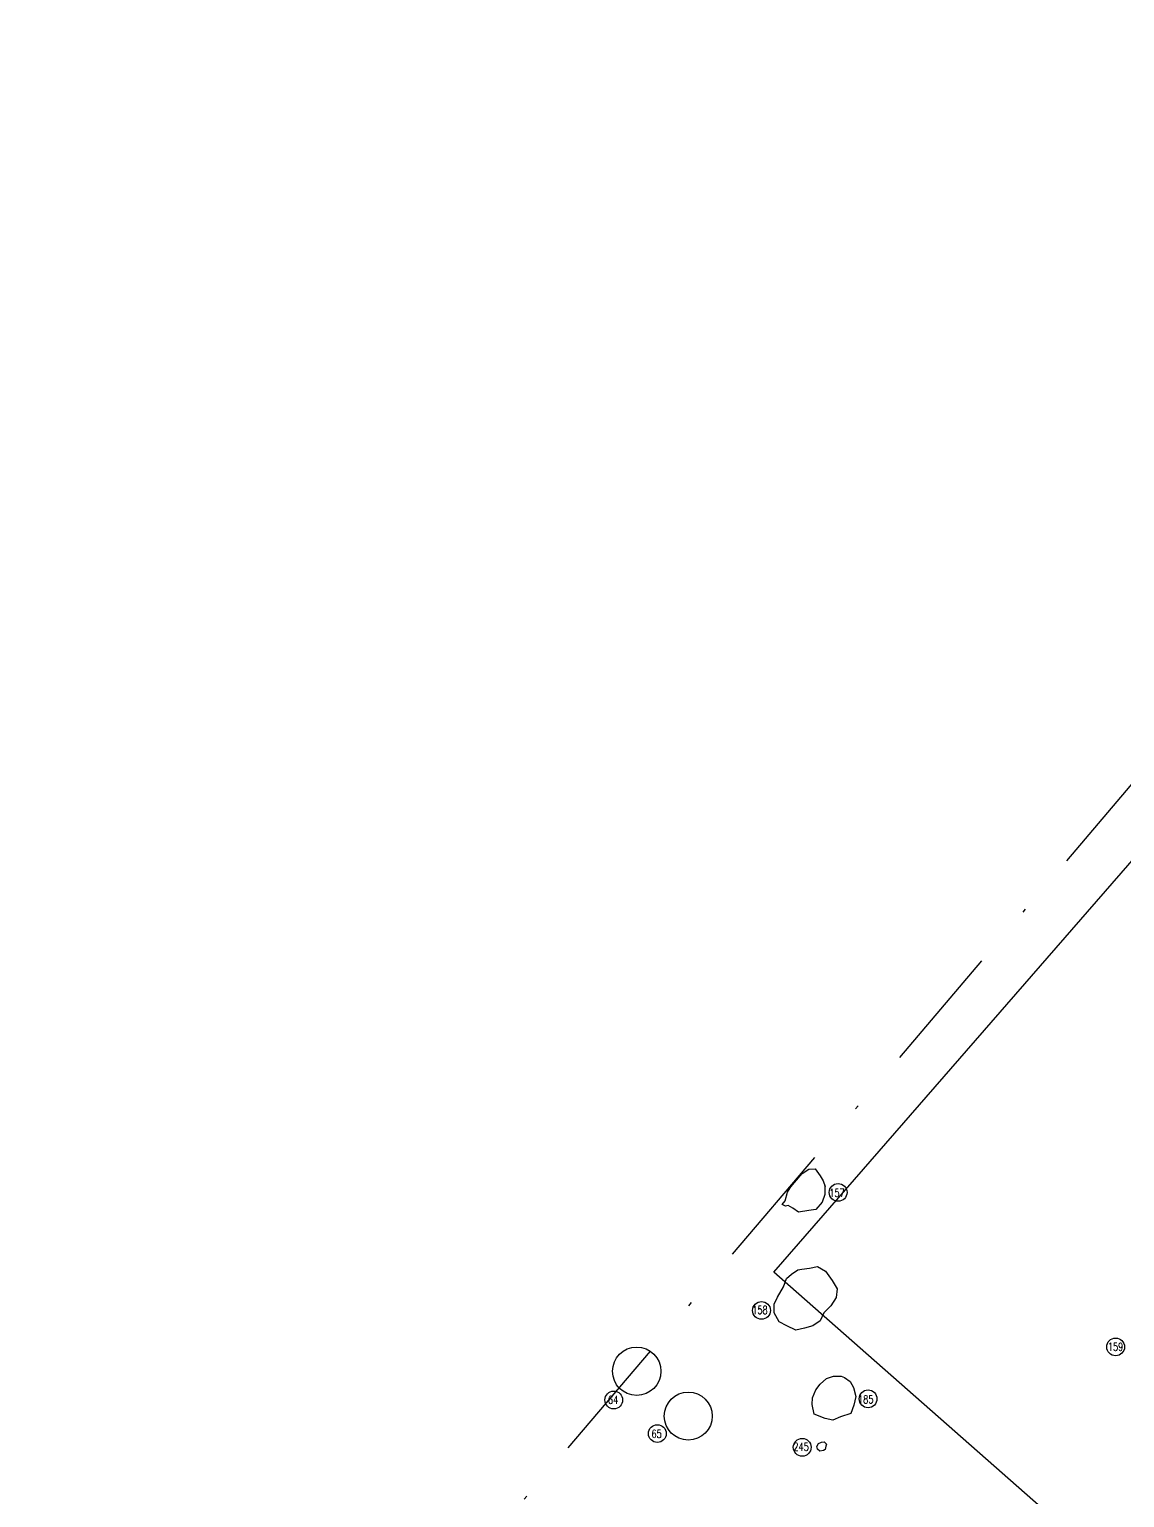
# Model space of a CAD drawing. Header units: millimetres. Extents: x -51 to 4462813, y 19 to 5794154.
# Drawn here: x 4462711.41 to 4462738.79, y 5794117.6 to 5794154.29 of the extents above; entities that cross this region are included whole.
import ezdxf

# ---------------------------------------------------------------- set-up
doc = ezdxf.new("R2010")
doc.units = ezdxf.units.MM
doc.linetypes.add('STRICHPUNKT', pattern=[25.4, 12.7, -6.35, 0, -6.35])
doc.linetypes.add('STRICHPUNKTX2', pattern=[50.8, 25.4, -12.7, 0, -12.7])
for name, color, linetype in [('Befunde', 7, 'Continuous'), ('Befundnummern', 7, 'Continuous'), ('Gebäudehallen', 150, 'Continuous'), ('Grabungsgrenze', 102, 'STRICHPUNKTX2')]:
    doc.layers.add(name, color=color, linetype=linetype)
doc.styles.add('ROMANS', font='ROMANS.shx', dxfattribs={"width": 0.75})

msp = doc.modelspace()

# ---------------------------------------------------------------- linework, layer by layer
at = {"layer": 'Befunde'}
for points in [[(4462731.307973014, 5794125.371765287, 51.91904729101562), (4462731.302973014, 5794125.373765287, 51.92504729101562), (4462731.298973014, 5794125.388765287, 51.92204729101562), (4462731.295973014, 5794125.174765286, 51.92604729101562), (4462731.229973014, 5794124.977765286, 51.93204729101562), (4462731.070973014, 5794124.794765286, 51.94904729101562), (4462730.894973014, 5794124.770765286, 51.96804729101563), (4462730.639973014, 5794124.732765287, 51.96304729101563), (4462730.495973014, 5794124.829765286, 51.94104729101562), (4462730.378973014, 5794124.895765286, 51.93104729101562), (4462730.315973015, 5794124.881765286, 51.93604729101562), (4462730.230973015, 5794124.924765286, 51.93804729101563), (4462730.307973014, 5794125.010765286, 51.93704729101562), (4462730.366973014, 5794125.230765286, 51.92404729101562), (4462730.446973014, 5794125.361765287, 51.92304729101563), (4462730.585973014, 5794125.531765287, 51.91504729101563), (4462730.729973014, 5794125.696765287, 51.91904729101562), (4462730.897973014, 5794125.801765286, 51.92704729101563), (4462731.054973014, 5794125.810765286, 51.92004729101563), (4462731.183973013, 5794125.639765286, 51.93304729101563), (4462731.257973014, 5794125.510765286, 51.93404729101562)], [(4462730.726973014, 5794123.302765287, 51.97704729101562), (4462730.917973015, 5794123.333765287, 51.96504729101562), (4462731.116973014, 5794123.371765287, 51.96404729101562), (4462731.317973014, 5794123.253765287, 51.96404729101562), (4462731.481973014, 5794123.024765286, 51.95904729101562), (4462731.602973014, 5794122.814765286, 51.96104729101562), (4462731.580973014, 5794122.596765286, 51.96304729101563), (4462731.444973014, 5794122.386765286, 51.96604729101562), (4462731.276973014, 5794122.217765287, 51.96004729101563), (4462731.180973014, 5794122.010765286, 51.95504729101562), (4462731.001973014, 5794121.893765287, 51.93004729101563), (4462730.787973014, 5794121.832765287, 51.93904729101562), (4462730.575973014, 5794121.778765287, 51.95904729101562), (4462730.347973014, 5794121.893765287, 51.95704729101563), (4462730.153973014, 5794121.993765287, 51.96304729101563), (4462730.033973014, 5794122.211765287, 51.95604729101562), (4462730.029973014, 5794122.429765286, 51.95704729101563), (4462730.113973014, 5794122.607765287, 51.97604729101562), (4462730.261973014, 5794122.862765287, 51.97304729101563), (4462730.342973014, 5794123.072765287, 51.97404729101562), (4462730.468973014, 5794123.182765286, 51.97004729101563), (4462730.623973014, 5794123.290765286, 51.97404729101562)], [(4462731.792973015, 5794120.598765287, 51.89904729101562), (4462731.928973014, 5794120.498765287, 51.90404729101562), (4462732.018973013, 5794120.352765286, 51.90604729101562), (4462732.071973014, 5794120.121765287, 51.87804729101563), (4462732.024973014, 5794119.903765287, 51.88304729101563), (4462731.945973014, 5794119.701765287, 51.87904729101562), (4462731.689973014, 5794119.618765287, 51.87304729101562), (4462731.497973014, 5794119.533765287, 51.88204729101562), (4462731.302973014, 5794119.571765287, 51.88804729101562), (4462731.028973014, 5794119.679765286, 51.91304729101563), (4462730.980973015, 5794119.925765286, 51.92304729101563), (4462730.987973014, 5794120.092765287, 51.92604729101562), (4462731.074973014, 5794120.292765287, 51.92804729101563), (4462731.181973014, 5794120.434765286, 51.92704729101563), (4462731.337973014, 5794120.574765286, 51.91604729101562), (4462731.511973014, 5794120.631765286, 51.91704729101562), (4462731.709973014, 5794120.628765287, 51.91204729101563)], [(4462731.335973014, 5794118.934765286, 51.87204729101563), (4462731.323973014, 5794118.883765287, 51.87804729101563), (4462731.306973014, 5794118.795765286, 51.88004729101563), (4462731.266973014, 5794118.777765287, 51.88104729101562), (4462731.172973014, 5794118.753765287, 51.88304729101563), (4462731.113973014, 5794118.809765286, 51.88604729101562), (4462731.097973014, 5794118.875765286, 51.88304729101563), (4462731.143973013, 5794118.948765287, 51.87404729101562), (4462731.213973014, 5794118.984765286, 51.87204729101563), (4462731.277973014, 5794118.993765287, 51.87104729101562)]]:
    msp.add_polyline3d(points, close=True, dxfattribs=at)
for centre, radius in [((4462726.596154411, 5794120.755546173, -0.0079527089843765), 0.605), ((4462727.884208062, 5794119.634113898, -0.0079527089843765), 0.6)]:
    msp.add_circle(centre, radius, dxfattribs=at)
at = {"layer": 'Befundnummern'}
for centre in [(4462731.630591378, 5794125.22522705, -0.0079527089843765), (4462729.715427958, 5794122.275873186, -0.0079527089843765), (4462738.567579797, 5794121.362137456, -0.0079527089843765), (4462726.021647416, 5794120.036742014, -0.0079527089843765), (4462732.379691583, 5794120.0651334, -0.0079527089843765), (4462727.11120255, 5794119.196666199, -0.0079527089843765), (4462730.733104341, 5794118.854134575, -0.0079527089843765)]:
    msp.add_circle(centre, 0.2223130268976092, dxfattribs=at)
at = {"layer": 'Gebäudehallen'}
msp.add_polyline3d([(4462765.823438721, 5794072.305758204, 52.7632), (4462750.898061073, 5794085.371595781, 52.7054), (4462751.226592117, 5794085.714359392, 52.7291), (4462755.593608687, 5794087.264263673, 52.6731), (4462759.793537516, 5794092.019218993, 52.7299), (4462760.510450657, 5794096.395268486, 52.693), (4462730.019999318, 5794123.229877645, 52.6778), (4462756.234361377, 5794153.339187876, 52.6806)], dxfattribs=at)
msp.add_polyline3d([(4462765.823438721, 5794072.305758204, 52.7632), (4462750.898061073, 5794085.371595781, 52.7054), (4462751.226592117, 5794085.714359392, 52.7291), (4462755.593608687, 5794087.264263673, 52.6731), (4462759.793537516, 5794092.019218993, 52.7299), (4462760.510450657, 5794096.395268486, 52.693), (4462730.019999318, 5794123.229877645, 52.6778), (4462756.234361377, 5794153.339187876, 52.6806)], dxfattribs=at)
at = {"layer": 'Grabungsgrenze', "linetype": 'STRICHPUNKT', "ltscale": 0.25, "extrusion": (0.005225786931925404, 0.01592855996885687, 0.99985947619066), "elevation": 115666.1395318162}
msp.add_lwpolyline([(-2434247.530232921, -6895606.0785405), (-2434207.542706097, -6895624.437306608), (-2434196.756586841, -6895628.773541961), (-2434187.945192683, -6895632.457409031), (-2434175.751821678, -6895637.447434158), (-2434172.079705772, -6895628.439071706), (-2434166.657151827, -6895615.136569125), (-2434159.389753434, -6895597.308332333), (-2434155.444996382, -6895587.631916328), (-2434151.631965572, -6895571.174017353), (-2434179.972000374, -6895559.445580714), (-2434181.868468462, -6895569.509578764), (-2434184.04907192, -6895577.443742826), (-2434188.05734057, -6895576.564276198), (-2434189.664223279, -6895576.211327697), (-2434193.874879119, -6895574.381561054), (-2434192.187789483, -6895570.530456458), (-2434199.926229467, -6895566.270976847), (-2434209.621348705, -6895562.616431964), (-2434212.853055117, -6895561.398250338), (-2434223.517012135, -6895553.698790537), (-2434226.672809318, -6895556.895610892), (-2434233.542612047, -6895574.268094346), (-2434238.603793207, -6895585.91481626)], close=True, dxfattribs=at)

# ---------------------------------------------------------------- texts
at = {"layer": 'Befundnummern', "style": 'ROMANS', "width": 0.75}
for s, p in [('157', (4462731.409032118, 5794125.112943358, -0.0079527089843765)), ('158', (4462729.48376493, 5794122.185660773, -0.0079527089843765)), ('159', (4462738.373126715, 5794121.265796839, -0.0079527089843765)), ('64', (4462725.875978758, 5794119.93935106, 53.07504729101562)), ('185', (4462732.127937082, 5794119.952862068, -0.0079527089843765)), ('65', (4462726.963751994, 5794119.090794384, 105.8070472910156)), ('245', (4462730.512945063, 5794118.76870183, -0.0079527089843765))]:
    msp.add_text(s, height=0.2, dxfattribs=at).set_placement(p)

doc.saveas('drawing.dxf')
